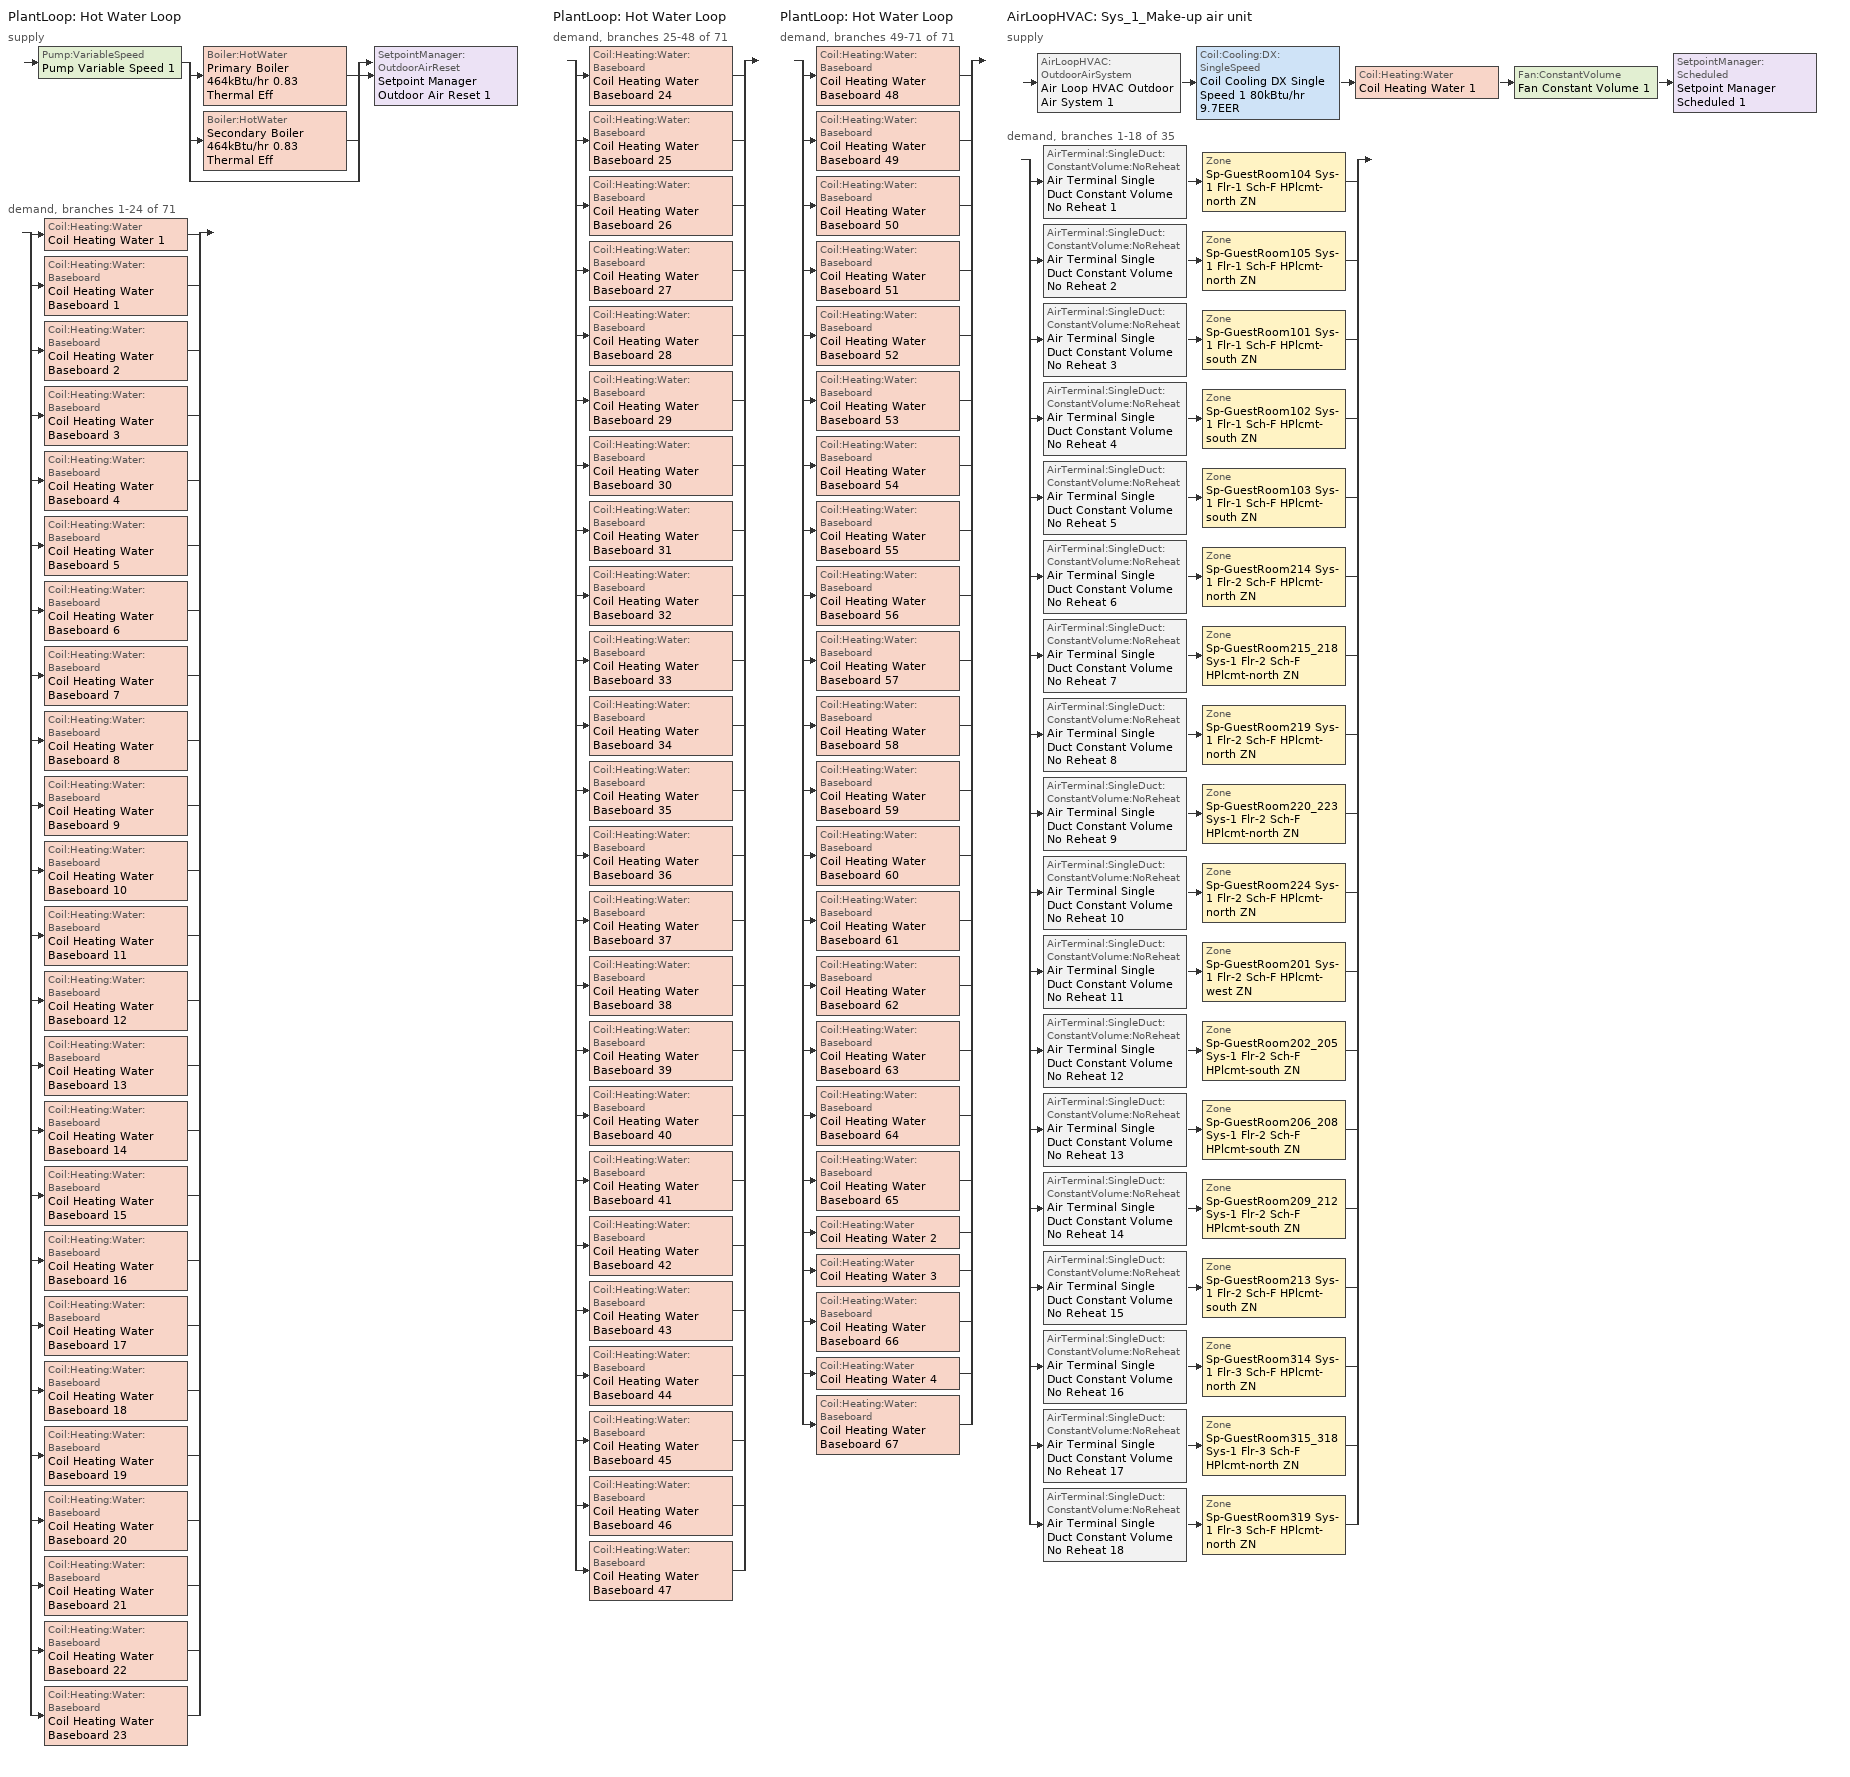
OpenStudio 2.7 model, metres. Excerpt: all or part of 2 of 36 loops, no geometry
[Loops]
PlantLoop 'Hot Water Loop'
 supply: Pump:VariableSpeed 'Pump Variable Speed 1' > split
  | Boiler:HotWater 'Primary Boiler 464kBtu/hr 0.83 Thermal Eff'
  | Boiler:HotWater 'Secondary Boiler 464kBtu/hr 0.83 Thermal Eff'
  | bypass
  join > SetpointManager:OutdoorAirReset 'Setpoint Manager Outdoor Air Reset 1'
 demand, branches 1-24 of 71: split
  | Coil:Heating:Water 'Coil Heating Water 1'
  | Coil:Heating:Water:Baseboard 'Coil Heating Water Baseboard 1'
  | Coil:Heating:Water:Baseboard 'Coil Heating Water Baseboard 2'
  | Coil:Heating:Water:Baseboard 'Coil Heating Water Baseboard 3'
  | Coil:Heating:Water:Baseboard 'Coil Heating Water Baseboard 4'
  | Coil:Heating:Water:Baseboard 'Coil Heating Water Baseboard 5'
  | Coil:Heating:Water:Baseboard 'Coil Heating Water Baseboard 6'
  | Coil:Heating:Water:Baseboard 'Coil Heating Water Baseboard 7'
  | Coil:Heating:Water:Baseboard 'Coil Heating Water Baseboard 8'
  | Coil:Heating:Water:Baseboard 'Coil Heating Water Baseboard 9'
  | Coil:Heating:Water:Baseboard 'Coil Heating Water Baseboard 10'
  | Coil:Heating:Water:Baseboard 'Coil Heating Water Baseboard 11'
  | Coil:Heating:Water:Baseboard 'Coil Heating Water Baseboard 12'
  | Coil:Heating:Water:Baseboard 'Coil Heating Water Baseboard 13'
  | Coil:Heating:Water:Baseboard 'Coil Heating Water Baseboard 14'
  | Coil:Heating:Water:Baseboard 'Coil Heating Water Baseboard 15'
  | Coil:Heating:Water:Baseboard 'Coil Heating Water Baseboard 16'
  | Coil:Heating:Water:Baseboard 'Coil Heating Water Baseboard 17'
  | Coil:Heating:Water:Baseboard 'Coil Heating Water Baseboard 18'
  | Coil:Heating:Water:Baseboard 'Coil Heating Water Baseboard 19'
  | Coil:Heating:Water:Baseboard 'Coil Heating Water Baseboard 20'
  | Coil:Heating:Water:Baseboard 'Coil Heating Water Baseboard 21'
  | Coil:Heating:Water:Baseboard 'Coil Heating Water Baseboard 22'
  | Coil:Heating:Water:Baseboard 'Coil Heating Water Baseboard 23'
PlantLoop 'Hot Water Loop'
 demand, branches 25-48 of 71: split
  | Coil:Heating:Water:Baseboard 'Coil Heating Water Baseboard 24'
  | Coil:Heating:Water:Baseboard 'Coil Heating Water Baseboard 25'
  | Coil:Heating:Water:Baseboard 'Coil Heating Water Baseboard 26'
  | Coil:Heating:Water:Baseboard 'Coil Heating Water Baseboard 27'
  | Coil:Heating:Water:Baseboard 'Coil Heating Water Baseboard 28'
  | Coil:Heating:Water:Baseboard 'Coil Heating Water Baseboard 29'
  | Coil:Heating:Water:Baseboard 'Coil Heating Water Baseboard 30'
  | Coil:Heating:Water:Baseboard 'Coil Heating Water Baseboard 31'
  | Coil:Heating:Water:Baseboard 'Coil Heating Water Baseboard 32'
  | Coil:Heating:Water:Baseboard 'Coil Heating Water Baseboard 33'
  | Coil:Heating:Water:Baseboard 'Coil Heating Water Baseboard 34'
  | Coil:Heating:Water:Baseboard 'Coil Heating Water Baseboard 35'
  | Coil:Heating:Water:Baseboard 'Coil Heating Water Baseboard 36'
  | Coil:Heating:Water:Baseboard 'Coil Heating Water Baseboard 37'
  | Coil:Heating:Water:Baseboard 'Coil Heating Water Baseboard 38'
  | Coil:Heating:Water:Baseboard 'Coil Heating Water Baseboard 39'
  | Coil:Heating:Water:Baseboard 'Coil Heating Water Baseboard 40'
  | Coil:Heating:Water:Baseboard 'Coil Heating Water Baseboard 41'
  | Coil:Heating:Water:Baseboard 'Coil Heating Water Baseboard 42'
  | Coil:Heating:Water:Baseboard 'Coil Heating Water Baseboard 43'
  | Coil:Heating:Water:Baseboard 'Coil Heating Water Baseboard 44'
  | Coil:Heating:Water:Baseboard 'Coil Heating Water Baseboard 45'
  | Coil:Heating:Water:Baseboard 'Coil Heating Water Baseboard 46'
  | Coil:Heating:Water:Baseboard 'Coil Heating Water Baseboard 47'
PlantLoop 'Hot Water Loop'
 demand, branches 49-71 of 71: split
  | Coil:Heating:Water:Baseboard 'Coil Heating Water Baseboard 48'
  | Coil:Heating:Water:Baseboard 'Coil Heating Water Baseboard 49'
  | Coil:Heating:Water:Baseboard 'Coil Heating Water Baseboard 50'
  | Coil:Heating:Water:Baseboard 'Coil Heating Water Baseboard 51'
  | Coil:Heating:Water:Baseboard 'Coil Heating Water Baseboard 52'
  | Coil:Heating:Water:Baseboard 'Coil Heating Water Baseboard 53'
  | Coil:Heating:Water:Baseboard 'Coil Heating Water Baseboard 54'
  | Coil:Heating:Water:Baseboard 'Coil Heating Water Baseboard 55'
  | Coil:Heating:Water:Baseboard 'Coil Heating Water Baseboard 56'
  | Coil:Heating:Water:Baseboard 'Coil Heating Water Baseboard 57'
  | Coil:Heating:Water:Baseboard 'Coil Heating Water Baseboard 58'
  | Coil:Heating:Water:Baseboard 'Coil Heating Water Baseboard 59'
  | Coil:Heating:Water:Baseboard 'Coil Heating Water Baseboard 60'
  | Coil:Heating:Water:Baseboard 'Coil Heating Water Baseboard 61'
  | Coil:Heating:Water:Baseboard 'Coil Heating Water Baseboard 62'
  | Coil:Heating:Water:Baseboard 'Coil Heating Water Baseboard 63'
  | Coil:Heating:Water:Baseboard 'Coil Heating Water Baseboard 64'
  | Coil:Heating:Water:Baseboard 'Coil Heating Water Baseboard 65'
  | Coil:Heating:Water 'Coil Heating Water 2'
  | Coil:Heating:Water 'Coil Heating Water 3'
  | Coil:Heating:Water:Baseboard 'Coil Heating Water Baseboard 66'
  | Coil:Heating:Water 'Coil Heating Water 4'
  | Coil:Heating:Water:Baseboard 'Coil Heating Water Baseboard 67'
AirLoopHVAC 'Sys_1_Make-up air unit'
 supply: AirLoopHVAC:OutdoorAirSystem 'Air Loop HVAC Outdoor Air System 1' > Coil:Cooling:DX:SingleSpeed 'Coil Cooling DX Single Speed 1 80kBtu/hr 9.7EER' > Coil:Heating:Water 'Coil Heating Water 1' > Fan:ConstantVolume 'Fan Constant Volume 1' > SetpointManager:Scheduled 'Setpoint Manager Scheduled 1'
 demand, branches 1-18 of 35: split
  | AirTerminal:SingleDuct:ConstantVolume:NoReheat 'Air Terminal Single Duct Constant Volume No Reheat 1' > Zone 'Sp-GuestRoom104 Sys-1 Flr-1 Sch-F HPlcmt-north ZN'
  | AirTerminal:SingleDuct:ConstantVolume:NoReheat 'Air Terminal Single Duct Constant Volume No Reheat 2' > Zone 'Sp-GuestRoom105 Sys-1 Flr-1 Sch-F HPlcmt-north ZN'
  | AirTerminal:SingleDuct:ConstantVolume:NoReheat 'Air Terminal Single Duct Constant Volume No Reheat 3' > Zone 'Sp-GuestRoom101 Sys-1 Flr-1 Sch-F HPlcmt-south ZN'
  | AirTerminal:SingleDuct:ConstantVolume:NoReheat 'Air Terminal Single Duct Constant Volume No Reheat 4' > Zone 'Sp-GuestRoom102 Sys-1 Flr-1 Sch-F HPlcmt-south ZN'
  | AirTerminal:SingleDuct:ConstantVolume:NoReheat 'Air Terminal Single Duct Constant Volume No Reheat 5' > Zone 'Sp-GuestRoom103 Sys-1 Flr-1 Sch-F HPlcmt-south ZN'
  | AirTerminal:SingleDuct:ConstantVolume:NoReheat 'Air Terminal Single Duct Constant Volume No Reheat 6' > Zone 'Sp-GuestRoom214 Sys-1 Flr-2 Sch-F HPlcmt-north ZN'
  | AirTerminal:SingleDuct:ConstantVolume:NoReheat 'Air Terminal Single Duct Constant Volume No Reheat 7' > Zone 'Sp-GuestRoom215_218 Sys-1 Flr-2 Sch-F HPlcmt-north ZN'
  | AirTerminal:SingleDuct:ConstantVolume:NoReheat 'Air Terminal Single Duct Constant Volume No Reheat 8' > Zone 'Sp-GuestRoom219 Sys-1 Flr-2 Sch-F HPlcmt-north ZN'
  | AirTerminal:SingleDuct:ConstantVolume:NoReheat 'Air Terminal Single Duct Constant Volume No Reheat 9' > Zone 'Sp-GuestRoom220_223 Sys-1 Flr-2 Sch-F HPlcmt-north ZN'
  | AirTerminal:SingleDuct:ConstantVolume:NoReheat 'Air Terminal Single Duct Constant Volume No Reheat 10' > Zone 'Sp-GuestRoom224 Sys-1 Flr-2 Sch-F HPlcmt-north ZN'
  | AirTerminal:SingleDuct:ConstantVolume:NoReheat 'Air Terminal Single Duct Constant Volume No Reheat 11' > Zone 'Sp-GuestRoom201 Sys-1 Flr-2 Sch-F HPlcmt-west ZN'
  | AirTerminal:SingleDuct:ConstantVolume:NoReheat 'Air Terminal Single Duct Constant Volume No Reheat 12' > Zone 'Sp-GuestRoom202_205 Sys-1 Flr-2 Sch-F HPlcmt-south ZN'
  | AirTerminal:SingleDuct:ConstantVolume:NoReheat 'Air Terminal Single Duct Constant Volume No Reheat 13' > Zone 'Sp-GuestRoom206_208 Sys-1 Flr-2 Sch-F HPlcmt-south ZN'
  | AirTerminal:SingleDuct:ConstantVolume:NoReheat 'Air Terminal Single Duct Constant Volume No Reheat 14' > Zone 'Sp-GuestRoom209_212 Sys-1 Flr-2 Sch-F HPlcmt-south ZN'
  | AirTerminal:SingleDuct:ConstantVolume:NoReheat 'Air Terminal Single Duct Constant Volume No Reheat 15' > Zone 'Sp-GuestRoom213 Sys-1 Flr-2 Sch-F HPlcmt-south ZN'
  | AirTerminal:SingleDuct:ConstantVolume:NoReheat 'Air Terminal Single Duct Constant Volume No Reheat 16' > Zone 'Sp-GuestRoom314 Sys-1 Flr-3 Sch-F HPlcmt-north ZN'
  | AirTerminal:SingleDuct:ConstantVolume:NoReheat 'Air Terminal Single Duct Constant Volume No Reheat 17' > Zone 'Sp-GuestRoom315_318 Sys-1 Flr-3 Sch-F HPlcmt-north ZN'
  | AirTerminal:SingleDuct:ConstantVolume:NoReheat 'Air Terminal Single Duct Constant Volume No Reheat 18' > Zone 'Sp-GuestRoom319 Sys-1 Flr-3 Sch-F HPlcmt-north ZN'
[Sizing:Zone] Zone Cooling Design Supply Air Temperature Input Method=SupplyAirTemperature; Zone Cooling Design Supply Air Temperature {C}=13; Zone Cooling Design Supply Air Temperature Difference {deltaC}=11.11; Zone Heating Design Supply Air Temperature Input Method=SupplyAirTemperature; Zone Heating Design Supply Air Temperature {C}=43; Zone Heating Design Supply Air Temperature Difference {deltaC}=11.11; Zone Cooling Design Supply Air Humidity Ratio {kg-H2O/kg-air}=0.0085; Zone Heating Design Supply Air Humidity Ratio {kg-H2O/kg-air}=0.008; Zone Heating Sizing Factor=1.3; Zone Cooling Sizing Factor=1.1; Cooling Design Air Flow Method=DesignDay; Heating Design Air Flow Method=DesignDay; Account for Dedicated Outdoor Air System=No; Dedicated Outdoor Air System Control Strategy=NeutralSupplyAir; Dedicated Outdoor Air Low Setpoint Temperature for Design {C}=autosize; Dedicated Outdoor Air High Setpoint Temperature for Design {C}=autosize
Sp-GuestRoom104 Sys-1 Flr-1 Sch-F HPlcmt-north ZN; Sp-GuestRoom105 Sys-1 Flr-1 Sch-F HPlcmt-north ZN; Sp-GuestRoom101 Sys-1 Flr-1 Sch-F HPlcmt-south ZN; Sp-GuestRoom102 Sys-1 Flr-1 Sch-F HPlcmt-south ZN; Sp-GuestRoom103 Sys-1 Flr-1 Sch-F HPlcmt-south ZN; Sp-GuestRoom214 Sys-1 Flr-2 Sch-F HPlcmt-north ZN; Sp-GuestRoom215_218 Sys-1 Flr-2 Sch-F HPlcmt-north ZN; Sp-GuestRoom219 Sys-1 Flr-2 Sch-F HPlcmt-north ZN; Sp-GuestRoom220_223 Sys-1 Flr-2 Sch-F HPlcmt-north ZN; Sp-GuestRoom224 Sys-1 Flr-2 Sch-F HPlcmt-north ZN; Sp-GuestRoom201 Sys-1 Flr-2 Sch-F HPlcmt-west ZN; Sp-GuestRoom202_205 Sys-1 Flr-2 Sch-F HPlcmt-south ZN; Sp-GuestRoom206_208 Sys-1 Flr-2 Sch-F HPlcmt-south ZN; Sp-GuestRoom209_212 Sys-1 Flr-2 Sch-F HPlcmt-south ZN; Sp-GuestRoom213 Sys-1 Flr-2 Sch-F HPlcmt-south ZN; Sp-GuestRoom314 Sys-1 Flr-3 Sch-F HPlcmt-north ZN; Sp-GuestRoom315_318 Sys-1 Flr-3 Sch-F HPlcmt-north ZN; Sp-GuestRoom319 Sys-1 Flr-3 Sch-F HPlcmt-north ZN
[Zone equipment]
Sp-GuestRoom104 Sys-1 Flr-1 Sch-F HPlcmt-north ZN: Sp-GuestRoom104 Sys-1 Flr-1 Sch-F HPlcmt-north ZN PTAC, Zone HVAC Baseboard Convective Water 1, Air Terminal Single Duct Constant Volume No Reheat 1
Sp-GuestRoom105 Sys-1 Flr-1 Sch-F HPlcmt-north ZN: Sp-GuestRoom105 Sys-1 Flr-1 Sch-F HPlcmt-north ZN PTAC, Zone HVAC Baseboard Convective Water 2, Air Terminal Single Duct Constant Volume No Reheat 2
Sp-GuestRoom101 Sys-1 Flr-1 Sch-F HPlcmt-south ZN: Sp-GuestRoom101 Sys-1 Flr-1 Sch-F HPlcmt-south ZN PTAC, Zone HVAC Baseboard Convective Water 3, Air Terminal Single Duct Constant Volume No Reheat 3
Sp-GuestRoom102 Sys-1 Flr-1 Sch-F HPlcmt-south ZN: Sp-GuestRoom102 Sys-1 Flr-1 Sch-F HPlcmt-south ZN PTAC, Zone HVAC Baseboard Convective Water 4, Air Terminal Single Duct Constant Volume No Reheat 4
Sp-GuestRoom103 Sys-1 Flr-1 Sch-F HPlcmt-south ZN: Sp-GuestRoom103 Sys-1 Flr-1 Sch-F HPlcmt-south ZN PTAC, Zone HVAC Baseboard Convective Water 5, Air Terminal Single Duct Constant Volume No Reheat 5
Sp-GuestRoom214 Sys-1 Flr-2 Sch-F HPlcmt-north ZN: Sp-GuestRoom214 Sys-1 Flr-2 Sch-F HPlcmt-north ZN PTAC, Zone HVAC Baseboard Convective Water 6, Air Terminal Single Duct Constant Volume No Reheat 6
Sp-GuestRoom215_218 Sys-1 Flr-2 Sch-F HPlcmt-north ZN: Sp-GuestRoom215_218 Sys-1 Flr-2 Sch-F HPlcmt-north ZN PTAC, Zone HVAC Baseboard Convective Water 7, Air Terminal Single Duct Constant Volume No Reheat 7
Sp-GuestRoom219 Sys-1 Flr-2 Sch-F HPlcmt-north ZN: Sp-GuestRoom219 Sys-1 Flr-2 Sch-F HPlcmt-north ZN PTAC, Zone HVAC Baseboard Convective Water 8, Air Terminal Single Duct Constant Volume No Reheat 8
Sp-GuestRoom220_223 Sys-1 Flr-2 Sch-F HPlcmt-north ZN: Sp-GuestRoom220_223 Sys-1 Flr-2 Sch-F HPlcmt-north ZN PTAC, Zone HVAC Baseboard Convective Water 9, Air Terminal Single Duct Constant Volume No Reheat 9
Sp-GuestRoom224 Sys-1 Flr-2 Sch-F HPlcmt-north ZN: Sp-GuestRoom224 Sys-1 Flr-2 Sch-F HPlcmt-north ZN PTAC, Zone HVAC Baseboard Convective Water 10, Air Terminal Single Duct Constant Volume No Reheat 10
Sp-GuestRoom201 Sys-1 Flr-2 Sch-F HPlcmt-west ZN: Sp-GuestRoom201 Sys-1 Flr-2 Sch-F HPlcmt-west ZN PTAC, Zone HVAC Baseboard Convective Water 11, Air Terminal Single Duct Constant Volume No Reheat 11
Sp-GuestRoom202_205 Sys-1 Flr-2 Sch-F HPlcmt-south ZN: Sp-GuestRoom202_205 Sys-1 Flr-2 Sch-F HPlcmt-south ZN PTAC, Zone HVAC Baseboard Convective Water 12, Air Terminal Single Duct Constant Volume No Reheat 12
Sp-GuestRoom206_208 Sys-1 Flr-2 Sch-F HPlcmt-south ZN: Sp-GuestRoom206_208 Sys-1 Flr-2 Sch-F HPlcmt-south ZN PTAC, Zone HVAC Baseboard Convective Water 13, Air Terminal Single Duct Constant Volume No Reheat 13
Sp-GuestRoom209_212 Sys-1 Flr-2 Sch-F HPlcmt-south ZN: Sp-GuestRoom209_212 Sys-1 Flr-2 Sch-F HPlcmt-south ZN PTAC, Zone HVAC Baseboard Convective Water 14, Air Terminal Single Duct Constant Volume No Reheat 14
Sp-GuestRoom213 Sys-1 Flr-2 Sch-F HPlcmt-south ZN: Sp-GuestRoom213 Sys-1 Flr-2 Sch-F HPlcmt-south ZN PTAC, Zone HVAC Baseboard Convective Water 15, Air Terminal Single Duct Constant Volume No Reheat 15
Sp-GuestRoom314 Sys-1 Flr-3 Sch-F HPlcmt-north ZN: Sp-GuestRoom314 Sys-1 Flr-3 Sch-F HPlcmt-north ZN PTAC, Zone HVAC Baseboard Convective Water 16, Air Terminal Single Duct Constant Volume No Reheat 16
Sp-GuestRoom315_318 Sys-1 Flr-3 Sch-F HPlcmt-north ZN: Sp-GuestRoom315_318 Sys-1 Flr-3 Sch-F HPlcmt-north ZN PTAC, Zone HVAC Baseboard Convective Water 17, Air Terminal Single Duct Constant Volume No Reheat 17
Sp-GuestRoom319 Sys-1 Flr-3 Sch-F HPlcmt-north ZN: Sp-GuestRoom319 Sys-1 Flr-3 Sch-F HPlcmt-north ZN PTAC, Zone HVAC Baseboard Convective Water 18, Air Terminal Single Duct Constant Volume No Reheat 18
[PlantLoop]
Hot Water Loop: Fluid Type=Water; Glycol Concentration=0; Plant Loop Volume {m3}=Autocalculate; Load Distribution Scheme=Optimal
[Sizing:Plant]
Hot Water Loop: Loop Type=Heating; Design Loop Exit Temperature {C}=82; Loop Design Temperature Difference {deltaC}=16; Sizing Option=NonCoincident; Zone Timesteps in Averaging Window=1; Coincident Sizing Factor Mode=None
[Pump:VariableSpeed]
Pump Variable Speed 1: Motor Efficiency=0.865; Pump Control Type=Intermittent; Skin Loss Radiative Fraction=0.5; Design Power Sizing Method=PowerPerFlowPerPressure; Design Electric Power per Unit Flow Rate {W/(m3/s)}=348701.1; Design Shaft Power per Unit Flow Rate per Unit Head {W-s/m3-Pa}=1.28205; Design Minimum Flow Rate Fraction=0
[Boiler:HotWater] Fuel Type=NaturalGas; Nominal Capacity {W}=136024; Nominal Thermal Efficiency=0.83; Normalized Boiler Efficiency Curve=BOILER-EFFFPLR-NECB2011; Water Outlet Upper Temperature Limit {C}=99; Boiler Flow Mode=ConstantFlow; Parasitic Electric Load {W}=0; Sizing Factor=1
Primary Boiler 464kBtu/hr 0.83 Thermal Eff; Secondary Boiler 464kBtu/hr 0.83 Thermal Eff
[SetpointManager:OutdoorAirReset]
Setpoint Manager Outdoor Air Reset 1: Control Variable=Temperature; Setpoint at Outdoor Low Temperature {C}=82; Outdoor Low Temperature {C}=-16; Setpoint at Outdoor High Temperature {C}=60; Outdoor High Temperature {C}=0
[AirLoopHVAC]
Sys_1_Make-up air unit: Availability Schedule=Sys_1_Make-up air unit Occ Sch; Design Supply Air Flow Rate {m3/s}=AutoSize
[Sizing:System]
Sys_1_Make-up air unit: Type of Load to Size On=VentilationRequirement; Design Outdoor Air Flow Rate {m3/s}=Autosize; Central Heating Maximum System Air Flow Ratio=1; Preheat Design Temperature {C}=7; Preheat Design Humidity Ratio {kg-H2O/kg-Air}=0.008; Precool Design Temperature {C}=13; Precool Design Humidity Ratio {kg-H2O/kg-Air}=0.008; Central Cooling Design Supply Air Temperature {C}=13; Central Heating Design Supply Air Temperature {C}=43; Sizing Option=NonCoincident; 100% Outdoor Air in Cooling=Yes; 100% Outdoor Air in Heating=Yes; Central Cooling Design Supply Air Humidity Ratio {kg-H2O/kg-Air}=0.0085; Central Heating Design Supply Air Humidity Ratio {kg-H2O/kg-Air}=0.008; Cooling Design Air Flow Method=DesignDay; Cooling Design Air Flow Rate {m3/s}=0; Heating Design Air Flow Method=DesignDay; Heating Design Air Flow Rate {m3/s}=0; System Outdoor Air Method=ZoneSum; Zone Maximum Outdoor Air Fraction=1; Cooling Supply Air Flow Rate Per Floor Area {m3/s-m2}=0.00996765; Cooling Fraction of Autosized Cooling Supply Air Flow Rate=1; Cooling Supply Air Flow Rate Per Unit Cooling Capacity {m3/s-W}=3.94755e-05; Heating Supply Air Flow Rate Per Floor Area {m3/s-m2}=0.00996765; Heating Fraction of Autosized Heating Supply Air Flow Rate=1; Heating Fraction of Autosized Cooling Supply Air Flow Rate=1; Heating Supply Air Flow Rate Per Unit Heating Capacity {m3/s-W}=3.15882e-05; Cooling Design Capacity Method=CoolingDesignCapacity; Cooling Design Capacity {W}=autosize; Cooling Design Capacity Per Floor Area {W/m2}=234.7; Fraction of Autosized Cooling Design Capacity=1; Heating Design Capacity Method=HeatingDesignCapacity; Heating Design Capacity {W}=autosize; Heating Design Capacity Per Floor Area {W/m2}=157; Fraction of Autosized Heating Design Capacity=1; Central Cooling Capacity Control Method=OnOff
[Fan:ConstantVolume] Availability Schedule=Always On Discrete; Fan Total Efficiency=0.39975; Pressure Rise {Pa}=640; Maximum Flow Rate {m3/s}=AutoSize; Motor Efficiency=0.615
Fan Constant Volume 1; Fan Constant Volume 2; Fan Constant Volume 3; Fan Constant Volume 4; Fan Constant Volume 5; Fan Constant Volume 6; Fan Constant Volume 7; Fan Constant Volume 8; Fan Constant Volume 9; Fan Constant Volume 10; Fan Constant Volume 11; Fan Constant Volume 12; Fan Constant Volume 13; Fan Constant Volume 14; Fan Constant Volume 15; Fan Constant Volume 16; Fan Constant Volume 17; Fan Constant Volume 18; Fan Constant Volume 19
[Coil:Heating:Water] Availability Schedule=Always On Discrete
Coil Heating Water 1; Coil Heating Water 2; Coil Heating Water 3; Coil Heating Water 4
[Coil:Cooling:DX:SingleSpeed] Availability Schedule=Always On Discrete; Rated Total Cooling Capacity {W}=autosize; Rated Sensible Heat Ratio=autosize; Rated Air Flow Rate {m3/s}=autosize; Rated Evaporator Fan Power Per Volume Flow Rate {W/(m3/s)}=773.3; Total Cooling Capacity Function of Temperature Curve=DXCOOL-NECB2011-REF-CAPFT; Total Cooling Capacity Function of Flow Fraction Curve=DXCOOL-NECB2011-REF-CAPFFLOW; Energy Input Ratio Function of Temperature Curve=DXCOOL-NECB2011-REF-COOLEIRFT; Energy Input Ratio Function of Flow Fraction Curve=DXCOOL-NECB2011-REF-COOLEIRFFLOW; Part Load Fraction Correlation Curve=DXCOOL-NECB2011-REF-COOLPLFFPLR; Condenser Type=AirCooled; Evaporative Condenser Effectiveness=0; Evaporative Condenser Air Flow Rate {m3/s}=Autosize; Evaporative Condenser Pump Rated Power Consumption {W}=Autosize; Crankcase Heater Capacity {W}=0; Maximum Outdoor Dry-Bulb Temperature for Crankcase Heater Operation {C}=0; Basin Heater Capacity {W/K}=0; Basin Heater Setpoint Temperature {C}=10
Name | Rated COP {W/W}
Coil Cooling DX Single Speed 1 80kBtu/hr 9.7EER | 3.36599
Coil Cooling DX Single Speed 2 5kBtu/hr 11.0EER; Coil Cooling DX Single Speed 3 5kBtu/hr 11.0EER; Coil Cooling DX Single Speed 4 2kBtu/hr 11.0EER; Coil Cooling DX Single Speed 5 3kBtu/hr 11.0EER; Coil Cooling DX Single Speed 6 4kBtu/hr 11.0EER; Coil Cooling DX Single Speed 7 4kBtu/hr 11.0EER; Coil Cooling DX Single Speed 9 4kBtu/hr 11.0EER; Coil Cooling DX Single Speed 11 4kBtu/hr 11.0EER; Coil Cooling DX Single Speed 14 7kBtu/hr 11.0EER; Coil Cooling DX Single Speed 16 3kBtu/hr 11.0EER; Coil Cooling DX Single Speed 17 4kBtu/hr 11.0EER; Coil Cooling DX Single Speed 19 4kBtu/hr 11.0EER | 3.80183
Coil Cooling DX Single Speed 8 12kBtu/hr 9.9EER | 3.4193
Coil Cooling DX Single Speed 10 13kBtu/hr 9.8EER | 3.39191
Coil Cooling DX Single Speed 12 10kBtu/hr 10.4EER | 3.60474
Coil Cooling DX Single Speed 13 9kBtu/hr 10.5EER | 3.63801
Coil Cooling DX Single Speed 15 8kBtu/hr 10.8EER | 3.73756
Coil Cooling DX Single Speed 18 14kBtu/hr 9.5EER | 3.30485
[Controller:OutdoorAir]
Controller Outdoor Air 1: Minimum Outdoor Air Flow Rate {m3/s}=autosize; Maximum Outdoor Air Flow Rate {m3/s}=Autosize; Economizer Control Type=DifferentialEnthalpy; Economizer Control Action Type=ModulateFlow; Lockout Type=NoLockout; Minimum Limit Type=FixedMinimum; Minimum Outdoor Air Schedule=Sys_1_Make-up air unit Occ Sch; Controller Mechanical Ventilation=Controller Mechanical Ventilation 1; High Humidity Control=No; Heat Recovery Bypass Control Type=BypassWhenWithinEconomizerLimits
[Controller:MechanicalVentilation]
Controller Mechanical Ventilation 1: Availability Schedule=Always On Discrete; System Outdoor Air Method=ZoneSum
[AirLoopHVAC:OutdoorAirSystem]
Air Loop HVAC Outdoor Air System 1: Controller=Controller Outdoor Air 1
[Controller:WaterCoil] Action=Normal; Controller Convergence Tolerance {deltaC}=0.0001; Minimum Actuated Flow {m3/s}=0
Name | Water Coil
Controller Water Coil 1 | Coil Heating Water 1
Controller Water Coil 2 | Coil Heating Water 2
Controller Water Coil 4 | Coil Heating Water 3
Controller Water Coil 5 | Coil Heating Water 4
[SetpointManager:Scheduled]
Setpoint Manager Scheduled 1: Control Variable=Temperature; Schedule=Makeup-Air Unit Supply Air Temp
[Coil:Heating:Electric] Availability Schedule=ON_OFF_ALWAYS_OFF
Coil Heating Electric 1; Coil Heating Electric 2; Coil Heating Electric 3; Coil Heating Electric 4; Coil Heating Electric 5; Coil Heating Electric 6; Coil Heating Electric 7; Coil Heating Electric 8; Coil Heating Electric 9; Coil Heating Electric 10; Coil Heating Electric 11; Coil Heating Electric 12; Coil Heating Electric 13; Coil Heating Electric 14; Coil Heating Electric 15; Coil Heating Electric 16; Coil Heating Electric 17; Coil Heating Electric 18
[ZoneHVAC:PackagedTerminalAirConditioner] Availability Schedule=Always On Discrete; Supply Air Flow Rate During Cooling Operation {m3/s}=Autosize; Supply Air Flow Rate During Heating Operation {m3/s}=Autosize; Supply Air Flow Rate When No Cooling or Heating is Needed {m3/s}=Autosize; Outdoor Air Flow Rate During Cooling Operation {m3/s}=1e-005; Outdoor Air Flow Rate During Heating Operation {m3/s}=1e-005; Outdoor Air Flow Rate When No Cooling or Heating is Needed {m3/s}=1e-005; Fan Placement=DrawThrough
Name | Supply Air Fan | Heating Coil | Cooling Coil
Sp-GuestRoom104 Sys-1 Flr-1 Sch-F HPlcmt-north ZN PTAC | Fan Constant Volume 2 | Coil Heating Electric 1 | Coil Cooling DX Single Speed 2 5kBtu/hr 11.0EER
Sp-GuestRoom105 Sys-1 Flr-1 Sch-F HPlcmt-north ZN PTAC | Fan Constant Volume 3 | Coil Heating Electric 2 | Coil Cooling DX Single Speed 3 5kBtu/hr 11.0EER
Sp-GuestRoom101 Sys-1 Flr-1 Sch-F HPlcmt-south ZN PTAC | Fan Constant Volume 4 | Coil Heating Electric 3 | Coil Cooling DX Single Speed 4 2kBtu/hr 11.0EER
Sp-GuestRoom102 Sys-1 Flr-1 Sch-F HPlcmt-south ZN PTAC | Fan Constant Volume 5 | Coil Heating Electric 4 | Coil Cooling DX Single Speed 5 3kBtu/hr 11.0EER
Sp-GuestRoom103 Sys-1 Flr-1 Sch-F HPlcmt-south ZN PTAC | Fan Constant Volume 6 | Coil Heating Electric 5 | Coil Cooling DX Single Speed 6 4kBtu/hr 11.0EER
Sp-GuestRoom214 Sys-1 Flr-2 Sch-F HPlcmt-north ZN PTAC | Fan Constant Volume 7 | Coil Heating Electric 6 | Coil Cooling DX Single Speed 7 4kBtu/hr 11.0EER
Sp-GuestRoom215_218 Sys-1 Flr-2 Sch-F HPlcmt-north ZN PTAC | Fan Constant Volume 8 | Coil Heating Electric 7 | Coil Cooling DX Single Speed 8 12kBtu/hr 9.9EER
Sp-GuestRoom219 Sys-1 Flr-2 Sch-F HPlcmt-north ZN PTAC | Fan Constant Volume 9 | Coil Heating Electric 8 | Coil Cooling DX Single Speed 9 4kBtu/hr 11.0EER
Sp-GuestRoom220_223 Sys-1 Flr-2 Sch-F HPlcmt-north ZN PTAC | Fan Constant Volume 10 | Coil Heating Electric 9 | Coil Cooling DX Single Speed 10 13kBtu/hr 9.8EER
Sp-GuestRoom224 Sys-1 Flr-2 Sch-F HPlcmt-north ZN PTAC | Fan Constant Volume 11 | Coil Heating Electric 10 | Coil Cooling DX Single Speed 11 4kBtu/hr 11.0EER
Sp-GuestRoom201 Sys-1 Flr-2 Sch-F HPlcmt-west ZN PTAC | Fan Constant Volume 12 | Coil Heating Electric 11 | Coil Cooling DX Single Speed 12 10kBtu/hr 10.4EER
Sp-GuestRoom202_205 Sys-1 Flr-2 Sch-F HPlcmt-south ZN PTAC | Fan Constant Volume 13 | Coil Heating Electric 12 | Coil Cooling DX Single Speed 13 9kBtu/hr 10.5EER
Sp-GuestRoom206_208 Sys-1 Flr-2 Sch-F HPlcmt-south ZN PTAC | Fan Constant Volume 14 | Coil Heating Electric 13 | Coil Cooling DX Single Speed 14 7kBtu/hr 11.0EER
Sp-GuestRoom209_212 Sys-1 Flr-2 Sch-F HPlcmt-south ZN PTAC | Fan Constant Volume 15 | Coil Heating Electric 14 | Coil Cooling DX Single Speed 15 8kBtu/hr 10.8EER
Sp-GuestRoom213 Sys-1 Flr-2 Sch-F HPlcmt-south ZN PTAC | Fan Constant Volume 16 | Coil Heating Electric 15 | Coil Cooling DX Single Speed 16 3kBtu/hr 11.0EER
Sp-GuestRoom314 Sys-1 Flr-3 Sch-F HPlcmt-north ZN PTAC | Fan Constant Volume 17 | Coil Heating Electric 16 | Coil Cooling DX Single Speed 17 4kBtu/hr 11.0EER
Sp-GuestRoom315_318 Sys-1 Flr-3 Sch-F HPlcmt-north ZN PTAC | Fan Constant Volume 18 | Coil Heating Electric 17 | Coil Cooling DX Single Speed 18 14kBtu/hr 9.5EER
Sp-GuestRoom319 Sys-1 Flr-3 Sch-F HPlcmt-north ZN PTAC | Fan Constant Volume 19 | Coil Heating Electric 18 | Coil Cooling DX Single Speed 19 4kBtu/hr 11.0EER
[Coil:Heating:Water:Baseboard] Heating Design Capacity Method=HeatingDesignCapacity; Heating Design Capacity {W}=autosize; Heating Design Capacity Per Floor Area {W/m2}=0; Fraction of Autosized Heating Design Capacity=0.8
Coil Heating Water Baseboard 1; Coil Heating Water Baseboard 2; Coil Heating Water Baseboard 3; Coil Heating Water Baseboard 4; Coil Heating Water Baseboard 5; Coil Heating Water Baseboard 6; Coil Heating Water Baseboard 7; Coil Heating Water Baseboard 8; Coil Heating Water Baseboard 9; Coil Heating Water Baseboard 10; Coil Heating Water Baseboard 11; Coil Heating Water Baseboard 12; Coil Heating Water Baseboard 13; Coil Heating Water Baseboard 14; Coil Heating Water Baseboard 15; Coil Heating Water Baseboard 16; Coil Heating Water Baseboard 17; Coil Heating Water Baseboard 18; Coil Heating Water Baseboard 19; Coil Heating Water Baseboard 20; Coil Heating Water Baseboard 21; Coil Heating Water Baseboard 22; Coil Heating Water Baseboard 23; Coil Heating Water Baseboard 24; Coil Heating Water Baseboard 25; Coil Heating Water Baseboard 26; Coil Heating Water Baseboard 27; Coil Heating Water Baseboard 28; Coil Heating Water Baseboard 29; Coil Heating Water Baseboard 30; Coil Heating Water Baseboard 31; Coil Heating Water Baseboard 32; Coil Heating Water Baseboard 33; Coil Heating Water Baseboard 34; Coil Heating Water Baseboard 35; Coil Heating Water Baseboard 36; Coil Heating Water Baseboard 37; Coil Heating Water Baseboard 38; Coil Heating Water Baseboard 39; Coil Heating Water Baseboard 40; Coil Heating Water Baseboard 41; Coil Heating Water Baseboard 42; Coil Heating Water Baseboard 43; Coil Heating Water Baseboard 44; Coil Heating Water Baseboard 45; Coil Heating Water Baseboard 46; Coil Heating Water Baseboard 47; Coil Heating Water Baseboard 48; Coil Heating Water Baseboard 49; Coil Heating Water Baseboard 50; Coil Heating Water Baseboard 51; Coil Heating Water Baseboard 52; Coil Heating Water Baseboard 53; Coil Heating Water Baseboard 54; Coil Heating Water Baseboard 55; Coil Heating Water Baseboard 56; Coil Heating Water Baseboard 57; Coil Heating Water Baseboard 58; Coil Heating Water Baseboard 59; Coil Heating Water Baseboard 60; Coil Heating Water Baseboard 61; Coil Heating Water Baseboard 62; Coil Heating Water Baseboard 63; Coil Heating Water Baseboard 64; Coil Heating Water Baseboard 65; Coil Heating Water Baseboard 66; Coil Heating Water Baseboard 67
[ZoneHVAC:Baseboard:Convective:Water] Availability Schedule=Always On Discrete
Name | Heating Coil
Zone HVAC Baseboard Convective Water 1 | Coil Heating Water Baseboard 1
Zone HVAC Baseboard Convective Water 2 | Coil Heating Water Baseboard 2
Zone HVAC Baseboard Convective Water 3 | Coil Heating Water Baseboard 3
Zone HVAC Baseboard Convective Water 4 | Coil Heating Water Baseboard 4
Zone HVAC Baseboard Convective Water 5 | Coil Heating Water Baseboard 5
Zone HVAC Baseboard Convective Water 6 | Coil Heating Water Baseboard 6
Zone HVAC Baseboard Convective Water 7 | Coil Heating Water Baseboard 7
Zone HVAC Baseboard Convective Water 8 | Coil Heating Water Baseboard 8
Zone HVAC Baseboard Convective Water 9 | Coil Heating Water Baseboard 9
Zone HVAC Baseboard Convective Water 10 | Coil Heating Water Baseboard 10
Zone HVAC Baseboard Convective Water 11 | Coil Heating Water Baseboard 11
Zone HVAC Baseboard Convective Water 12 | Coil Heating Water Baseboard 12
Zone HVAC Baseboard Convective Water 13 | Coil Heating Water Baseboard 13
Zone HVAC Baseboard Convective Water 14 | Coil Heating Water Baseboard 14
Zone HVAC Baseboard Convective Water 15 | Coil Heating Water Baseboard 15
Zone HVAC Baseboard Convective Water 16 | Coil Heating Water Baseboard 16
Zone HVAC Baseboard Convective Water 17 | Coil Heating Water Baseboard 17
Zone HVAC Baseboard Convective Water 18 | Coil Heating Water Baseboard 18
Zone HVAC Baseboard Convective Water 19 | Coil Heating Water Baseboard 19
Zone HVAC Baseboard Convective Water 20 | Coil Heating Water Baseboard 20
Zone HVAC Baseboard Convective Water 21 | Coil Heating Water Baseboard 21
Zone HVAC Baseboard Convective Water 22 | Coil Heating Water Baseboard 22
Zone HVAC Baseboard Convective Water 23 | Coil Heating Water Baseboard 23
Zone HVAC Baseboard Convective Water 24 | Coil Heating Water Baseboard 24
Zone HVAC Baseboard Convective Water 25 | Coil Heating Water Baseboard 25
Zone HVAC Baseboard Convective Water 26 | Coil Heating Water Baseboard 26
Zone HVAC Baseboard Convective Water 27 | Coil Heating Water Baseboard 27
Zone HVAC Baseboard Convective Water 28 | Coil Heating Water Baseboard 28
Zone HVAC Baseboard Convective Water 29 | Coil Heating Water Baseboard 29
Zone HVAC Baseboard Convective Water 30 | Coil Heating Water Baseboard 30
Zone HVAC Baseboard Convective Water 31 | Coil Heating Water Baseboard 31
Zone HVAC Baseboard Convective Water 32 | Coil Heating Water Baseboard 32
Zone HVAC Baseboard Convective Water 33 | Coil Heating Water Baseboard 33
Zone HVAC Baseboard Convective Water 34 | Coil Heating Water Baseboard 34
Zone HVAC Baseboard Convective Water 35 | Coil Heating Water Baseboard 35
Zone HVAC Baseboard Convective Water 36 | Coil Heating Water Baseboard 36
Zone HVAC Baseboard Convective Water 37 | Coil Heating Water Baseboard 37
Zone HVAC Baseboard Convective Water 38 | Coil Heating Water Baseboard 38
Zone HVAC Baseboard Convective Water 39 | Coil Heating Water Baseboard 39
Zone HVAC Baseboard Convective Water 40 | Coil Heating Water Baseboard 40
Zone HVAC Baseboard Convective Water 41 | Coil Heating Water Baseboard 41
Zone HVAC Baseboard Convective Water 42 | Coil Heating Water Baseboard 42
Zone HVAC Baseboard Convective Water 43 | Coil Heating Water Baseboard 43
Zone HVAC Baseboard Convective Water 44 | Coil Heating Water Baseboard 44
Zone HVAC Baseboard Convective Water 45 | Coil Heating Water Baseboard 45
Zone HVAC Baseboard Convective Water 46 | Coil Heating Water Baseboard 46
Zone HVAC Baseboard Convective Water 47 | Coil Heating Water Baseboard 47
Zone HVAC Baseboard Convective Water 48 | Coil Heating Water Baseboard 48
Zone HVAC Baseboard Convective Water 49 | Coil Heating Water Baseboard 49
Zone HVAC Baseboard Convective Water 50 | Coil Heating Water Baseboard 50
Zone HVAC Baseboard Convective Water 51 | Coil Heating Water Baseboard 51
Zone HVAC Baseboard Convective Water 52 | Coil Heating Water Baseboard 52
Zone HVAC Baseboard Convective Water 53 | Coil Heating Water Baseboard 53
Zone HVAC Baseboard Convective Water 54 | Coil Heating Water Baseboard 54
Zone HVAC Baseboard Convective Water 55 | Coil Heating Water Baseboard 55
Zone HVAC Baseboard Convective Water 56 | Coil Heating Water Baseboard 56
Zone HVAC Baseboard Convective Water 57 | Coil Heating Water Baseboard 57
Zone HVAC Baseboard Convective Water 58 | Coil Heating Water Baseboard 58
Zone HVAC Baseboard Convective Water 59 | Coil Heating Water Baseboard 59
Zone HVAC Baseboard Convective Water 60 | Coil Heating Water Baseboard 60
Zone HVAC Baseboard Convective Water 61 | Coil Heating Water Baseboard 61
Zone HVAC Baseboard Convective Water 62 | Coil Heating Water Baseboard 62
Zone HVAC Baseboard Convective Water 63 | Coil Heating Water Baseboard 63
Zone HVAC Baseboard Convective Water 64 | Coil Heating Water Baseboard 64
Zone HVAC Baseboard Convective Water 65 | Coil Heating Water Baseboard 65
Zone HVAC Baseboard Convective Water 66 | Coil Heating Water Baseboard 66
Zone HVAC Baseboard Convective Water 67 | Coil Heating Water Baseboard 67
[AirTerminal:SingleDuct:ConstantVolume:NoReheat] Availability Schedule=Always On Discrete; Maximum Air Flow Rate {m3/s}=AutoSize
Air Terminal Single Duct Constant Volume No Reheat 1; Air Terminal Single Duct Constant Volume No Reheat 2; Air Terminal Single Duct Constant Volume No Reheat 3; Air Terminal Single Duct Constant Volume No Reheat 4; Air Terminal Single Duct Constant Volume No Reheat 5; Air Terminal Single Duct Constant Volume No Reheat 6; Air Terminal Single Duct Constant Volume No Reheat 7; Air Terminal Single Duct Constant Volume No Reheat 8; Air Terminal Single Duct Constant Volume No Reheat 9; Air Terminal Single Duct Constant Volume No Reheat 10; Air Terminal Single Duct Constant Volume No Reheat 11; Air Terminal Single Duct Constant Volume No Reheat 12; Air Terminal Single Duct Constant Volume No Reheat 13; Air Terminal Single Duct Constant Volume No Reheat 14; Air Terminal Single Duct Constant Volume No Reheat 15; Air Terminal Single Duct Constant Volume No Reheat 16; Air Terminal Single Duct Constant Volume No Reheat 17; Air Terminal Single Duct Constant Volume No Reheat 18
[Schedule:Ruleset]
Name | Default Day Schedule | Summer Design Day Schedule | Winter Design Day Schedule
ON_OFF_ALWAYS_OFF | Schedule Day 3
Makeup-Air Unit Supply Air Temp | Makeup Air Unit Supply Air Temp Default
Sys_1_Make-up air unit Occ Sch | Sys_1_Make-up air unit Occ Sch Default | Sys_1_Make-up air unit Occ Sch Summer Design Day | Sys_1_Make-up air unit Occ Sch Winter Design Day
[Schedule:Day]
Schedule Day 3; wkdON_OFF_ALWAYS_OFF 1; satON_OFF_ALWAYS_OFF 1; sunON_OFF_ALWAYS_OFF 1: 1, 0, 0, 2, 0, 0, 3, 0, 0, 4, 0, 0, 5, 0, 0, 6, 0, 0, 7, 0, 0, 8, 0, 0, 9, 0, 0, 10, 0, 0, 11, 0, 0, 12, 0, 0, 13, 0, 0, 14, 0, 0, 15, 0, 0, 16, 0, 0, 17, 0, 0, 18, 0, 0, 19, 0, 0, 20, 0, 0, 21, 0, 0, 22, 0, 0, 23, 0, 0, 24, 0, 0
Makeup Air Unit Supply Air Temp Default: 24, 0, 20
Sys_1_Make-up air unit Occ Sch Default; Sys_1_Make-up air unit Occ Sch Winter Design Day; Sys_1_Make-up air unit Occ Sch Summer Design Day: 24, 0, 1
[Schedule:Rule] Schedule Ruleset=ON_OFF_ALWAYS_OFF; Date Specification Type=DateRange; Start Month=1; Start Day=1; End Month=12; End Day=31
Name | Rule Order | Day Schedule | Apply Sunday | Apply Monday | Apply Tuesday | Apply Wednesday | Apply Thursday | Apply Friday | Apply Saturday
wkdON_OFF_ALWAYS_OFF rule | 2 | wkdON_OFF_ALWAYS_OFF 1 | No | Yes | Yes | Yes | Yes | Yes | No
satON_OFF_ALWAYS_OFFrule | 1 | satON_OFF_ALWAYS_OFF 1 | No | No | No | No | No | No | Yes
sunON_OFF_ALWAYS_OFFrule | 0 | sunON_OFF_ALWAYS_OFF 1 | Yes | No | No | No | No | No | No
[Schedule:Constant]
Always On Discrete: Value=1
[Curve:Biquadratic] Minimum Value of x=13; Maximum Value of x=24; Minimum Value of y=24; Maximum Value of y=46
Name | Coefficient1 Constant | Coefficient2 x | Coefficient3 x**2 | Coefficient4 y | Coefficient5 y**2 | Coefficient6 x*y
DXCOOL-NECB2011-REF-CAPFT | 0.867905 | 0.0142459 | 0.00055436 | -0.0075575 | 3.3e-005 | -0.0001918
DXCOOL-NECB2011-REF-COOLEIRFT | 0.116936 | 0.0284933 | -0.0004112 | 0.0214108 | 0.00016103 | -0.0006791
[Curve:Quadratic] Coefficient1 Constant=1; Coefficient2 x=0; Coefficient3 x**2=0; Minimum Value of x=0; Maximum Value of x=1
DXCOOL-NECB2011-REF-CAPFFLOW; DXCOOL-NECB2011-REF-COOLEIRFFLOW
[Curve:Cubic] Maximum Value of x=1
Name | Coefficient1 Constant | Coefficient2 x | Coefficient3 x**2 | Coefficient4 x**3 | Minimum Value of x
DXCOOL-NECB2011-REF-COOLPLFFPLR | 0.0277 | 4.9151 | -8.184 | 4.2702 | 0.7
BOILER-EFFFPLR-NECB2011 | 0.2901 | 2.6664 | -3.764 | 1.82 | 0
